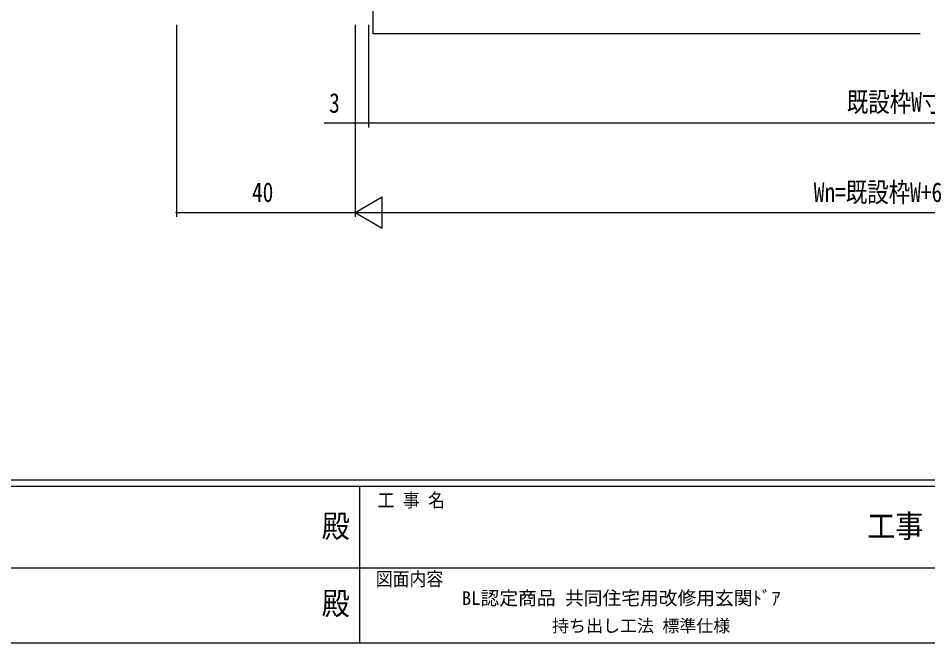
# Model space of a CAD drawing. Units: millimetres, scale not verified. Extents: x -1045 to 397, y -282 to 282.
# Drawn here: x -85.3 to 118.3, y -282.1 to -142.2 of the extents above; entities that cross this region are included whole.
import ezdxf
from ezdxf.enums import TextEntityAlignment as Align

# ---------------------------------------------------------------- set-up
doc = ezdxf.new("R2010")
doc.units = ezdxf.units.MM
doc.header["$LTSCALE"] = 2
for name, color, linetype in [('0-1_USER1', 3, 'Continuous'), ('0-3_YKK_12', 2, 'Continuous'), ('0-6_YKK_D', 6, 'Continuous'), ('0-7_YKK_ZWAK', 7, 'Continuous')]:
    doc.layers.add(name, color=color, linetype=linetype)
doc.styles.add('ＭＳ ゴシック', font='')
doc.styles.get('ＭＳ ゴシック').set_extended_font_data('MS Gothic')

msp = doc.modelspace()

# ---------------------------------------------------------------- linework, layer by layer
at = {"layer": '0-3_YKK_12'}
for p in [(-5.9, -102.7), (116.6, -145.7)]:
    msp.add_line(p, (-5.9, -145.7), dxfattribs=at)
at = {"layer": '0-6_YKK_D'}
for p, q in [((-49.9, -143.7), (-49.9, -186.7)), ((-9.9, -143.7), (-9.9, -166.7)), ((-9.9, -143.7), (-9.9, -186.7)), ((-9.9, -143.7), (-9.9, -186.7)), ((-6.9, -143.7), (-6.9, -166.7)), ((-6.9, -143.7), (-6.9, -166.7)), ((243.1, -165.7), (-6.9, -165.7)), ((-9.9, -185.7), (-3.838, -182.2)), ((-3.838, -189.2), (-3.838, -182.2)), ((-49.9, -185.7), (-9.9, -185.7)), ((-9.9, -185.7), (-3.838, -189.2)), ((-9.9, -185.7), (2.224, -185.7)), ((-2.9, -185.7), (239.1, -185.7))]:
    msp.add_line(p, q, dxfattribs=at)
msp.add_lwpolyline([(-6.9, -165.7), (-9.9, -165.7), (-16.8, -165.7)], dxfattribs=at)
for centre, start, end in [((-9.9, -165.7), 0, 180), ((-9.9, -165.7), 180, 0), ((-6.9, -165.7), 0, 180), ((-6.9, -165.7), 0, 180), ((-6.9, -165.7), 180, 0), ((-6.9, -165.7), 180, 0), ((-49.9, -185.7), 0, 180), ((-49.9, -185.7), 180, 0)]:
    msp.add_arc(centre, 0.106, start, end, dxfattribs=at)
at = {"layer": '0-7_YKK_ZWAK'}
for p, q in [((376.1, -245.7), (-393.9, -245.7)), ((338.3, -247.1), (-393.9, -247.1)), ((-8.9, -247.1), (-8.9, -282.1)), ((-136.3, -265.299), (-7.5, -265.299)), ((-7.5, -265.299), (121.3, -265.299)), ((-393.9, -282.1), (338.3, -282.1))]:
    msp.add_line(p, q, dxfattribs=at)

# ---------------------------------------------------------------- texts
at = {"layer": '0-1_USER1', "style": 'ＭＳ ゴシック'}
for s, height, p in [('BL認定商品 共同住宅用改修用玄関ﾄﾞｱ', 3.079, (13.997, -274.549)), ('持ち出し工法 標準仕様', 2.786, (34.198, -280.525))]:
    msp.add_text(s, height=height, dxfattribs=at).set_placement(p, align=Align.BOTTOM_LEFT)
at = {"layer": '0-6_YKK_D', "style": 'ＭＳ ゴシック', "width": 0.8}
for s, p in [('既設枠W寸法', (100.203, -164.487)), ('3', (-15.711, -164.7)), ('40', (-32.994, -184.7)), ('Wn=既設枠W+6', (92.787, -184.7))]:
    msp.add_text(s, height=4.399, dxfattribs=at).set_placement(p, align=Align.BOTTOM_LEFT)
at = {"layer": '0-7_YKK_ZWAK', "style": 'ＭＳ ゴシック', "width": 0.9}
for s, height, p in [('工 事 名', 3.079, (-4.888, -252.633)), ('殿', 5.132, (-17.382, -260.056)), ('工事', 5.132, (104.731, -260.056)), ('図面内容', 3.079, (-5.283, -270.248)), ('殿', 5.132, (-17.382, -277.378))]:
    msp.add_text(s, height=height, dxfattribs=at).set_placement(p, align=Align.BOTTOM_LEFT)

doc.saveas('drawing.dxf')
